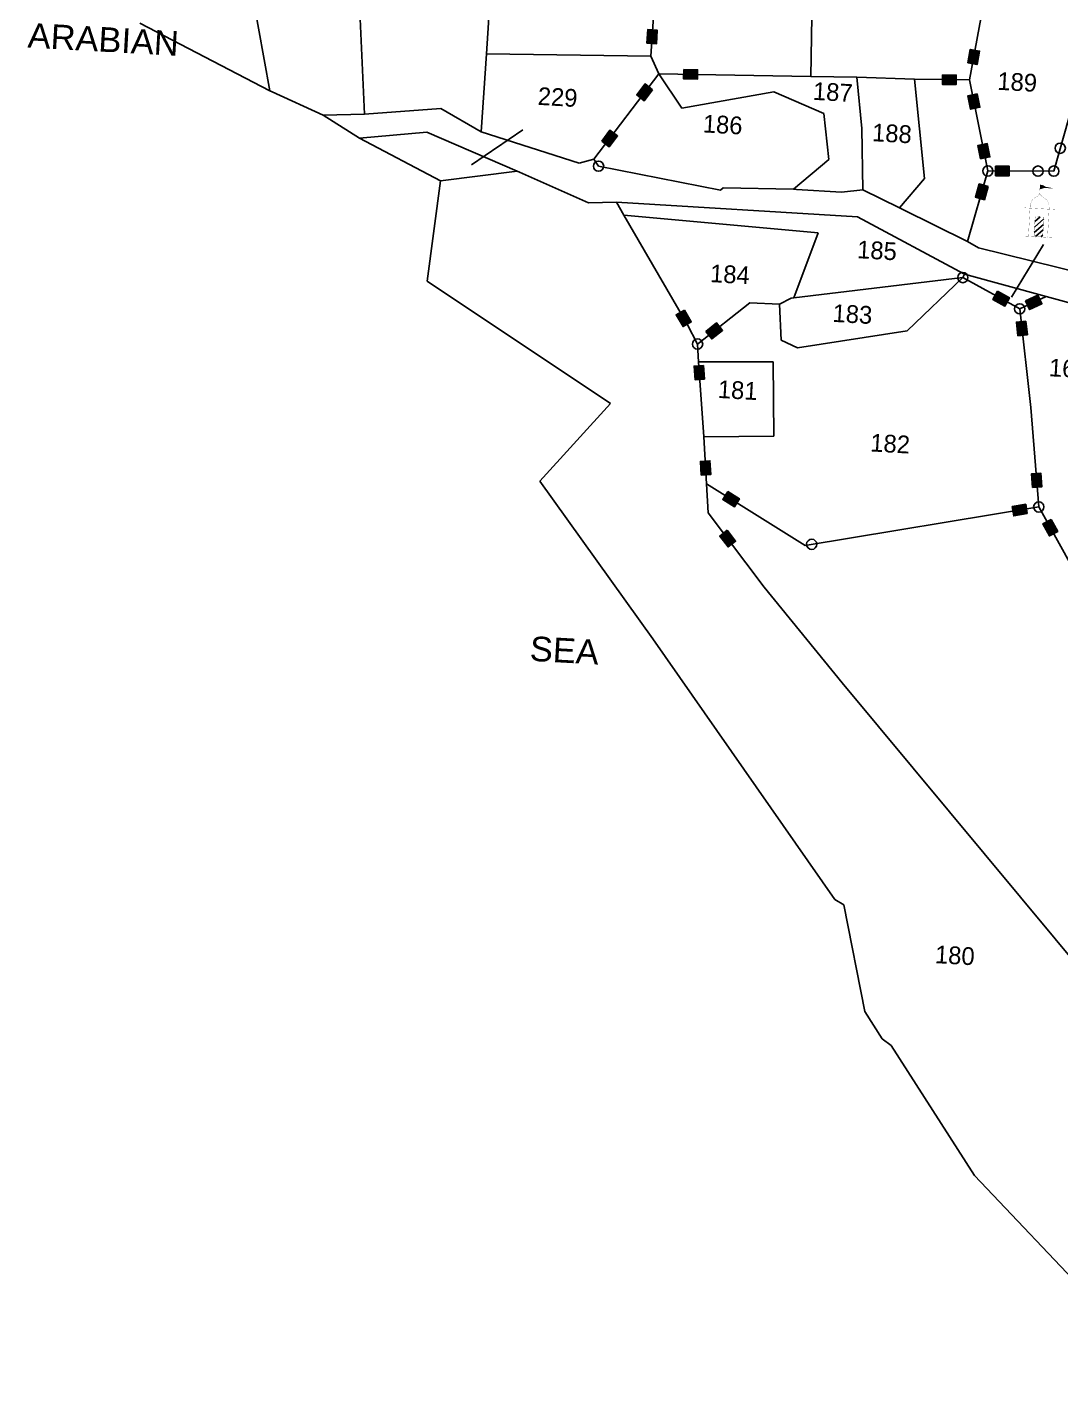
# Model space of a CAD drawing. Header units: metres. Extents: x 284689 to 287152, y 2012663 to 2015676.
# Drawn here: x 285586 to 286122, y 2013152 to 2013858 of the extents above; entities that cross this region are included whole.
import ezdxf
from ezdxf.enums import TextEntityAlignment as Align

# ---------------------------------------------------------------- set-up
doc = ezdxf.new("R2010")
doc.units = ezdxf.units.M
doc.header["$MEASUREMENT"] = 0
for name, color, linetype in [('OFF', 1, 'Continuous'), ('POLY_PARCEL', 6, 'Continuous'), ('POLY_ROAD', 30, 'Continuous'), ('TEXT_MAPOUT', 7, 'Continuous'), ('TEXT_PARCEL', 7, 'Continuous'), ('V_BOUND_LINE', 7, 'Continuous')]:
    doc.layers.add(name, color=color, linetype=linetype)
doc.styles.get("Standard").update_dxf_attribs({"font": 'arial.ttf'})
doc.styles.add('TEXT_MAP', font='')
doc.styles.get('TEXT_MAP').set_extended_font_data('Kruti Dev 050')
doc.dimstyles.get("Standard").update_dxf_attribs({"dimtxt": 0.18, "dimasz": 0.18, "dimexe": 0.18, "dimexo": 0.0625, "dimgap": 0.09, "dimtad": 0, "dimtih": 1, "dimtoh": 1, "dimdec": 4, "dimzin": 0, "dimdsep": 46, "dimtxsty": 'Standard', "dimcen": 0.09, "dimadec": 0, "dimazin": 0, "dimtfac": 1, "dimtdec": 4, "dimtofl": 0, "dimtmove": 0, "dimatfit": 3, "dimfxl": 1, "dimtolj": 1, "dimtzin": 0, "dimarcsym": 0})

msp = doc.modelspace()

# ---------------------------------------------------------------- hatches: boundary and pattern name
for points in [[(285912.72, 2013856.39), (285907.82, 2013856.73), (285907.32, 2013849.64), (285912.23, 2013849.3)], [(286079.72, 2013845.53), (286074.88, 2013846.41), (286073.6, 2013839.42), (286078.44, 2013838.53)], [(285933.49, 2013830.97), (285933.57, 2013835.89), (285926.46, 2013836.01), (285926.38, 2013831.09)], [(286067.57, 2013828.22), (286067.63, 2013833.14), (286060.52, 2013833.23), (286060.46, 2013828.31)], [(285902.06, 2013822.83), (285905.98, 2013819.85), (285910.28, 2013825.51), (285906.36, 2013828.49)], [(286075.04, 2013815.43), (286079.86, 2013816.4), (286078.45, 2013823.37), (286073.63, 2013822.4)], [(285892.11, 2013801.61), (285888.2, 2013804.59), (285883.9, 2013798.93), (285887.81, 2013795.95)], [(286083.64, 2013797.64), (286078.82, 2013796.67), (286080.23, 2013789.7), (286085.05, 2013790.68)], [(286095.09, 2013780.92), (286095.1, 2013785.84), (286087.99, 2013785.85), (286087.99, 2013780.93)], [(286077.52, 2013769.9), (286082.24, 2013768.52), (286084.23, 2013775.35), (286079.51, 2013776.72)], [(286092.81, 2013713.36), (286095.18, 2013717.67), (286088.95, 2013721.1), (286086.58, 2013716.79)], [(286112.04, 2013714.63), (286109.96, 2013719.08), (286103.52, 2013716.07), (286105.6, 2013711.61)], [(285926.06, 2013702.74), (285930.32, 2013705.21), (285926.74, 2013711.35), (285922.49, 2013708.88)], [(286099.61, 2013697.98), (286104.49, 2013698.54), (286103.69, 2013705.6), (286098.8, 2013705.05)], [(285946.51, 2013700.76), (285943.47, 2013704.62), (285937.89, 2013700.22), (285940.93, 2013696.36)], [(285932.27, 2013675.22), (285937.18, 2013675.56), (285936.68, 2013682.65), (285931.78, 2013682.31)], [(285939.99, 2013633.18), (285935.08, 2013632.9), (285935.49, 2013625.8), (285940.4, 2013626.08)], [(286111.44, 2013626.82), (286106.54, 2013626.43), (286107.1, 2013619.34), (286112, 2013619.73)], [(285952.65, 2013609.33), (285955.26, 2013613.5), (285949.23, 2013617.27), (285946.62, 2013613.1)], [(286096.62, 2013609.5), (286097.42, 2013604.65), (286104.44, 2013605.8), (286103.64, 2013610.66)], [(286115.92, 2013594.23), (286120.21, 2013596.62), (286116.76, 2013602.83), (286112.46, 2013600.44)], [(285949.36, 2013588.53), (285953.28, 2013591.49), (285949, 2013597.17), (285945.08, 2013594.21)]]:
    msp.add_hatch(color=256).paths.add_polyline_path(points)
at = {"linetype": 'Continuous'}
msp.add_hatch(color=256, dxfattribs=at).paths.add_polyline_path([(286112.89, 2013774.54), (286114.32, 2013774.7), (286115.88, 2013774.45), (286117.84, 2013774.42), (286113.88, 2013775.19), (286112.66, 2013775.97), (286111.1, 2013776.29), (286110.94, 2013774.01), (286111.21, 2013774.01)])
h = msp.add_hatch(dxfattribs=at)
h.set_pattern_fill('ANSI31', color=256, scale=16.034993, angle=-3.21724, style=0)
h.set_pattern_definition([(41.78276, (285664.2035, 2013325.3276), (-1.335531, 1.4946147), [])])
h.paths.add_polyline_path([(286108.52, 2013759.75), (286107.94, 2013749.42), (286112.41, 2013749.16), (286112.99, 2013759.5)])

# ---------------------------------------------------------------- linework, layer by layer
for points in [[(285907.32, 2013849.64), (285907.82, 2013856.73), (285912.72, 2013856.39), (285912.23, 2013849.3)], [(286073.6, 2013839.42), (286074.88, 2013846.41), (286079.72, 2013845.53), (286078.44, 2013838.53)], [(285926.46, 2013836.01), (285933.57, 2013835.89), (285933.49, 2013830.97), (285926.38, 2013831.09)], [(286060.52, 2013833.23), (286067.63, 2013833.14), (286067.57, 2013828.22), (286060.46, 2013828.31)], [(285910.28, 2013825.51), (285905.98, 2013819.85), (285902.06, 2013822.83), (285906.36, 2013828.49)], [(286078.45, 2013823.37), (286079.86, 2013816.4), (286075.04, 2013815.43), (286073.63, 2013822.4)], [(285883.9, 2013798.93), (285888.2, 2013804.59), (285892.11, 2013801.61), (285887.81, 2013795.95)], [(286080.23, 2013789.7), (286078.82, 2013796.67), (286083.64, 2013797.64), (286085.05, 2013790.68)], [(286087.99, 2013785.85), (286095.1, 2013785.84), (286095.09, 2013780.92), (286087.99, 2013780.93)], [(286084.23, 2013775.35), (286082.24, 2013768.52), (286077.52, 2013769.9), (286079.51, 2013776.72)], [(286088.95, 2013721.1), (286095.18, 2013717.67), (286092.81, 2013713.36), (286086.58, 2013716.79)], [(286103.52, 2013716.07), (286109.96, 2013719.08), (286112.04, 2013714.63), (286105.6, 2013711.61)], [(285926.74, 2013711.35), (285930.32, 2013705.21), (285926.06, 2013702.74), (285922.49, 2013708.88)], [(286103.69, 2013705.6), (286104.49, 2013698.54), (286099.61, 2013697.98), (286098.8, 2013705.05)], [(285937.89, 2013700.22), (285943.47, 2013704.62), (285946.51, 2013700.76), (285940.93, 2013696.36)], [(285936.68, 2013682.65), (285937.18, 2013675.56), (285932.27, 2013675.22), (285931.78, 2013682.31)], [(285935.49, 2013625.8), (285935.08, 2013632.9), (285939.99, 2013633.18), (285940.4, 2013626.08)], [(286107.1, 2013619.34), (286106.54, 2013626.43), (286111.44, 2013626.82), (286112, 2013619.73)], [(285949.23, 2013617.27), (285955.26, 2013613.5), (285952.65, 2013609.33), (285946.62, 2013613.1)], [(286104.44, 2013605.8), (286097.42, 2013604.65), (286096.62, 2013609.5), (286103.64, 2013610.66)], [(286116.76, 2013602.83), (286120.21, 2013596.62), (286115.92, 2013594.23), (286112.46, 2013600.44)], [(285949, 2013597.17), (285953.28, 2013591.49), (285949.36, 2013588.53), (285945.08, 2013594.21)]]:
    msp.add_lwpolyline(points, close=True)
at = {"linetype": 'Continuous', "const_width": 0.0802}
for points in [[(286110.76, 2013771.52), (286111.1, 2013776.29), (286112.66, 2013775.97), (286113.88, 2013775.19), (286117.84, 2013774.42), (286115.88, 2013774.45), (286114.32, 2013774.7), (286112.89, 2013774.54), (286111.21, 2013774.01), (286110.94, 2013774.01)], [(286105.86, 2013764.14), (286105.96, 2013765.98), (286106.96, 2013768.28), (286108.53, 2013769.68), (286109.91, 2013770.39), (286110.76, 2013771.52), (286111.65, 2013770.61), (286113.38, 2013769.17), (286114.36, 2013768.49), (286115.16, 2013767.27), (286115.7, 2013765.74), (286115.74, 2013763.59)], [(286103.11, 2013764.3), (286118.8, 2013763.42)], [(286105.04, 2013749.58), (286105.86, 2013764.14)], [(286114.92, 2013749.02), (286115.74, 2013763.59)], [(286107.94, 2013749.42), (286108.52, 2013759.75), (286112.99, 2013759.5), (286112.41, 2013749.16)], [(286102.3, 2013749.73), (286118.14, 2013748.84)]]:
    msp.add_lwpolyline(points, dxfattribs=at)
for centre in [(286121.5, 2013795.18), (285882.29, 2013785.91), (286084.01, 2013783.4), (286109.98, 2013783.35), (286118.16, 2013783.34), (286071.03, 2013728.15), (286100.5, 2013711.94), (285933.61, 2013693.72), (286110.36, 2013609.27), (285992.72, 2013589.91)]:
    msp.add_circle(centre, 2.65)
at = {"layer": 'OFF'}
msp.add_line((286084.01, 2013783.4), (286074.49, 2013830.59), dxfattribs=at)
at = {"layer": 'POLY_PARCEL'}
for p, q in [((285824.17, 2013844.08), (285833.53, 2013988.6)), ((285682.89, 2013984.35), (285711.99, 2013825)), ((285909.32, 2013843), (285916.99, 2013952.79)), ((285755.18, 2013944.31), (285760.97, 2013812.9)), ((285993.71, 2013917.5), (285992.25, 2013832.44)), ((286074.49, 2013830.59), (286085.7, 2013892.02)), ((285821.54, 2013803.74), (285824.17, 2013844.08)), ((285824.17, 2013844.08), (285909.32, 2013843)), ((285913.46, 2013833.77), (285909.32, 2013843)), ((285913.46, 2013833.77), (285879.84, 2013789.52)), ((285913.46, 2013833.77), (285925.51, 2013816.02)), ((285992.25, 2013832.44), (285913.46, 2013833.77)), ((285992.25, 2013832.44), (286016.13, 2013832.03)), ((286016.13, 2013832.03), (286045.95, 2013830.95)), ((286016.13, 2013832.03), (286018.68, 2013805.51)), ((286118.16, 2013783.34), (286133.67, 2013838.18)), ((286051.12, 2013779.47), (286045.95, 2013830.95)), ((286045.95, 2013830.95), (286074.49, 2013830.59)), ((285925.51, 2013816.02), (285973.18, 2013824.51)), ((285973.18, 2013824.51), (285998.93, 2013813.14)), ((285998.93, 2013813.14), (286001.63, 2013789.41)), ((286018.68, 2013805.51), (286019.27, 2013773.68)), ((285800.4, 2013778.22), (285840.08, 2013783.39)), ((286001.63, 2013789.41), (285983.38, 2013773.91)), ((286073.38, 2013746.84), (286084.01, 2013783.4)), ((286084.01, 2013783.4), (286118.16, 2013783.34)), ((286038.28, 2013764.32), (286051.12, 2013779.47)), ((285891.5, 2013767.3), (285895.33, 2013760.45)), ((285895.33, 2013760.45), (285996.04, 2013751.38)), ((285895.33, 2013760.45), (285928.17, 2013704)), ((285996.04, 2013751.38), (285983.52, 2013717.69)), ((285983.52, 2013717.69), (286071.03, 2013728.15)), ((286042.18, 2013700.51), (286071.03, 2013728.15)), ((286071.03, 2013728.15), (286071.89, 2013729.84)), ((286071.03, 2013728.15), (286100.5, 2013711.94)), ((285933.61, 2013693.72), (285960.62, 2013715.01)), ((285960.62, 2013715.01), (285975.97, 2013714.4)), ((285975.97, 2013714.4), (285982.1, 2013717.52)), ((285975.97, 2013714.4), (285976.9, 2013695.75)), ((285982.1, 2013717.52), (285983.52, 2013717.69)), ((286100.5, 2013711.94), (286114.18, 2013718.34)), ((286100.5, 2013711.94), (286106.31, 2013660.78)), ((285928.17, 2013704), (285933.61, 2013693.72)), ((285985.37, 2013691.8), (286042.18, 2013700.51)), ((285934.09, 2013684.51), (285933.61, 2013693.72)), ((285976.9, 2013695.75), (285985.37, 2013691.8)), ((285972.8, 2013684.57), (285934.09, 2013684.51)), ((285934.09, 2013684.51), (285936.81, 2013645.56)), ((285973.07, 2013646), (285972.8, 2013684.57)), ((286106.31, 2013660.78), (286110.36, 2013609.27)), ((285936.81, 2013645.56), (285973.07, 2013646)), ((285938.21, 2013621.25), (285936.81, 2013645.56)), ((285938.21, 2013621.25), (285989.27, 2013589.34)), ((285939.07, 2013606.25), (285938.21, 2013621.25)), ((285968.17, 2013567.67), (285939.07, 2013606.25)), ((285989.27, 2013589.34), (286110.36, 2013609.27)), ((286110.36, 2013609.27), (286128.89, 2013575.98)), ((286008.44, 2013518.04), (285968.17, 2013567.67)), ((286170.8, 2013323.01), (286008.44, 2013518.04))]:
    msp.add_line(p, q, dxfattribs=at)
at = {"layer": 'POLY_ROAD'}
for p, q in [((285760.97, 2013812.9), (285739.66, 2013812.42)), ((285800.5, 2013815.86), (285760.97, 2013812.9)), ((285821.54, 2013803.74), (285800.5, 2013815.86)), ((285872.25, 2013787.51), (285821.54, 2013803.74)), ((285758.34, 2013800.34), (285793.3, 2013803.61)), ((285793.3, 2013803.61), (285840.08, 2013783.39)), ((285840.08, 2013783.39), (285841.38, 2013782.82)), ((285841.38, 2013782.82), (285877.16, 2013766.92)), ((285879.84, 2013789.52), (285872.25, 2013787.51)), ((285882.29, 2013785.91), (285879.84, 2013789.52)), ((285945.46, 2013773.49), (285882.29, 2013785.91)), ((285946.91, 2013774.63), (285945.46, 2013773.49)), ((285983.38, 2013773.91), (285946.91, 2013774.63)), ((285984.93, 2013773.88), (285983.38, 2013773.91)), ((286008.08, 2013772.4), (285984.93, 2013773.88)), ((286019.27, 2013773.68), (286008.08, 2013772.4)), ((286038.28, 2013764.32), (286019.27, 2013773.68)), ((285877.16, 2013766.92), (285891.5, 2013767.3)), ((285891.5, 2013767.3), (286016.47, 2013759.58)), ((286039.57, 2013763.68), (286038.28, 2013764.32)), ((286073.38, 2013746.84), (286039.57, 2013763.68)), ((286016.47, 2013759.58), (286071.89, 2013729.84)), ((286079.11, 2013743.57), (286073.38, 2013746.84)), ((286134.4, 2013729.95), (286079.11, 2013743.57)), ((286071.89, 2013729.84), (286114.18, 2013718.34)), ((286114.18, 2013718.34), (286150.22, 2013708.54))]:
    msp.add_line(p, q, dxfattribs=at)
at = {"layer": 'V_BOUND_LINE'}
for p, q in [((285644.59, 2013860.08), (285711.99, 2013825)), ((285711.99, 2013825), (285713.14, 2013824.4)), ((285713.14, 2013824.4), (285739.66, 2013812.42)), ((285739.66, 2013812.42), (285758.34, 2013800.34)), ((285758.34, 2013800.34), (285800.4, 2013778.22)), ((285800.4, 2013778.22), (285793.54, 2013726.27)), ((285793.54, 2013726.27), (285888.44, 2013662.9)), ((285888.44, 2013662.9), (285851.88, 2013622.58)), ((285851.88, 2013622.58), (285910.42, 2013540.96)), ((285910.42, 2013540.96), (286004.73, 2013405.81)), ((286004.73, 2013405.81), (286009.36, 2013403.06)), ((286009.36, 2013403.06), (286020.2, 2013347.74)), ((286020.2, 2013347.74), (286029.22, 2013333.58)), ((286029.22, 2013333.58), (286033.82, 2013330.21)), ((286033.82, 2013330.21), (286077.14, 2013262.77)), ((286077.14, 2013262.77), (286182.22, 2013151.72))]:
    msp.add_line(p, q, dxfattribs=at)

# ---------------------------------------------------------------- texts
at = {"layer": 'TEXT_MAPOUT'}
for s, p in [('ARABIAN ', (285586.25, 2013847.44)), ('SEA', (285846.42, 2013529.57))]:
    msp.add_text(s, height=12.77, rotation=356.78276, dxfattribs=at).set_placement(p)
at = {"layer": 'TEXT_PARCEL', "style": 'TEXT_MAP'}
for s, p in [('189', (286098.97, 2013824.95)), ('229', (285860.86, 2013817.12)), ('187', (286003.43, 2013819.73)), ('186', (285946.37, 2013802.86)), ('188', (286034.06, 2013798.3)), ('185', (286026.32, 2013737.65)), ('184', (285950.12, 2013725.28)), ('183', (286013.6, 2013704.65)), ('169', (286125.7, 2013676.47)), ('181', (285954.15, 2013665.23)), ('182', (286033.14, 2013637.5)), ('180', (286066.66, 2013372.28))]:
    msp.add_text(s, height=9.194, rotation=356.78276, dxfattribs=at).set_placement(p, align=Align.CENTER)

# ---------------------------------------------------------------- leaders
for points in [[(285842.98, 2013804.71), (285828.94, 2013795.1)], [(285816.49, 2013786.59), (285830.54, 2013796.19)], [(286112.85, 2013745.38), (286104.05, 2013730.82)], [(286096.25, 2013717.92), (286105.05, 2013732.48)]]:
    msp.add_leader(points, dimstyle='Standard', override={"dimtxt": 2.5, "dimasz": 2.5, "dimexe": 1.25, "dimexo": 0.625, "dimgap": 0.625, "dimtad": 1, "dimtih": 0, "dimtoh": 0, "dimzin": 8, "dimcen": 2.5, "dimtofl": 1})

doc.saveas('drawing.dxf')
